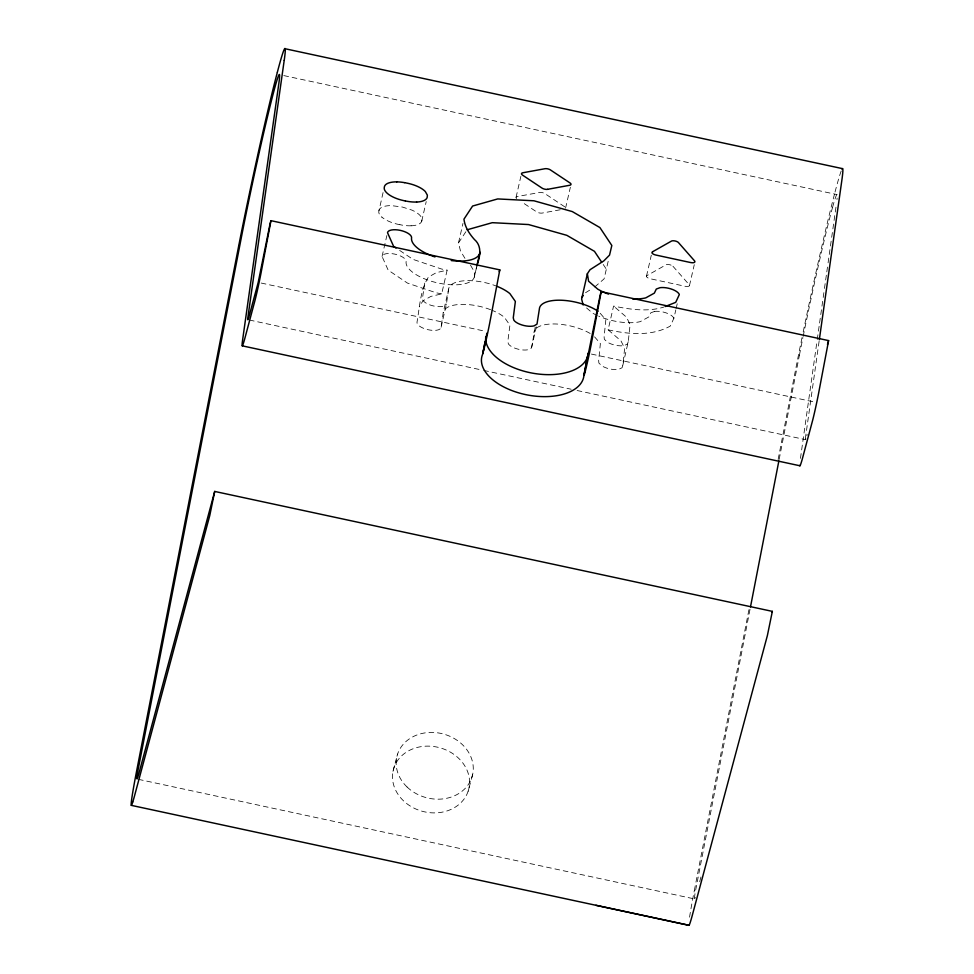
<?xml version="1.0" encoding="UTF-8"?>
<svg xmlns="http://www.w3.org/2000/svg" width="974" height="974" viewBox="0 0 974 974"><rect width="100%" height="100%" fill="white"/><g stroke="black" fill="none" stroke-linecap="round" stroke-linejoin="round"><path stroke-width="0.73" stroke-dasharray="4.87 3.65" d="M694.486 898.527L694.511 897.663A46.667 1.473 -77.9 0 1 695.168 892.634L750.199 608.385M800.458 458.364L817.028 341.07M817.247 339.561L819.365 324.525M819.584 323.027L822.981 298.969M823.2 297.46L824.26 289.948M824.467 288.438L826.597 273.402M826.804 271.892L827.863 264.38M828.083 262.87L831.479 238.813M831.699 237.315L836.374 204.236M819.11 341.253L805.717 435.999A41.468 1.315 -77.9 0 0 805.437 439.591M383.074 192.572L378.776 211.65A21.014 8.486 12.9 0 0 381.881 217.129M497.41 286.49A34.175 13.806 12.9 0 0 448.649 289.035L443.207 312.788L440.966 327.848A12.321 4.98 12.9 0 1 427.732 329.638A12.321 4.98 12.9 0 1 417.006 322.187C419.745 307.041 420.135 290.374 428.39 277.103L436.315 272.659L447.139 270.139L441.685 293.88L430.861 296.413L422.935 300.856L419.246 306.895M448.661 289.035L446.421 304.095L440.966 327.848M535.201 327.154L531.536 347.864L528.663 349.605A12.309 4.98 12.9 0 1 508.404 343.932L507.807 341.545L509.913 325.219L504.422 317.354A34.066 13.758 12.9 0 0 491.894 310.219M594.578 336.846L600.374 343.579L598.657 360.636L598.888 363.034L601.835 365.847A12.297 4.967 12.9 0 0 618.758 369.304L622.045 367.758L622.788 365.42L624.663 348.29L620.986 340.9L608.129 329.821L613.583 306.067C629.837 309.44 647.844 312.155 663.769 307.078M622.788 365.42L628.242 341.667L630.117 324.537L626.44 317.147L613.583 306.067M424.713 283.142L422.46 298.434A12.321 4.98 12.9 0 0 433.199 305.897A12.321 4.98 12.9 0 0 446.421 304.095M694.352 890.492L749.14 608.616M778.129 459.472L796.355 365.761A135.751 4.298 -77.9 0 1 802.162 336.907M779.163 459.411L799.435 355.12M411.101 225.798A21.27 8.596 12.9 0 0 417.103 224.86A21.014 8.486 12.9 0 0 421.73 221.135L421.912 220.063A21.038 8.498 12.9 0 0 419.867 215.278A21.282 8.596 12.9 0 0 412.063 210.165L402.493 207.072L391.39 205.611A21.282 8.596 12.9 0 0 382.441 207.024A21.014 8.486 12.9 0 0 378.898 210.725M441.685 293.88A61.849 24.983 12.9 0 1 435.962 292.724L407.485 283.105L388.151 270.102L382.064 256.454A12.309 4.98 12.9 0 1 394.628 254.08A12.309 4.98 12.9 0 1 406.134 261.507A34.979 14.135 12.9 0 0 437.082 282.777A34.979 14.135 12.9 0 0 474.277 277.188L476.81 266.219M382.064 256.454L386.873 235.501M421.73 221.135L426.222 201.581M464.951 258.341L460.507 251.012L458.486 242.94L462.979 223.387M474.265 277.176L476.834 266.012M516.062 197.32L520.871 176.355M531.536 347.864L536.357 326.899M565.553 208.192L570.374 187.239M594.7 287.001L604.075 278.881L608.945 258.061M646.48 276.166L651.302 255.212M608.129 329.821C628.607 334.277 651.229 336.566 670.246 326.107L673.874 318.303L675.81 309.915M676.126 308.514L677.405 302.926M689.458 285.638L694.279 264.685M392.985 771.335L397.611 754.046M468.129 791.265A38.936 32.958 15 0 0 421.584 746.571A38.936 32.958 15 0 0 403.37 800.701A38.936 32.958 15 0 0 468.129 791.265L472.755 773.977M699.685 881.701L701.256 875.833M806.935 435.634L807.263 434.489M628.242 341.667L627.5 344.017L624.212 345.563A12.297 4.967 12.9 0 1 607.289 342.093L604.343 339.281L604.111 336.882L605.828 319.825L599.071 311.972M458.486 242.94L466.351 230.984M585.532 292.736L592.302 288.548M654.54 311.449L650.851 312.788L648.891 316.879L640.308 321.627A34.881 14.086 12.9 0 1 598.669 316.124M560.245 209.763L542.189 213.075A4.091 1.656 12.9 0 1 536.589 211.857L521.638 201.91M283.787 75.582L836.983 194.557M261.178 283.044L485.551 331.306M591.401 354.073L814.349 402.019M249.356 320.02L482.191 370.096M483.676 370.424L571.178 389.235M577.107 390.513L805.51 439.639M138.393 779.334L694.547 898.941M399.851 224.714L398.208 224.361A21.014 8.486 12.9 0 1 390.391 221.999A21.245 8.583 12.9 0 1 381.796 217.068M399.644 250.415L412.939 259.352L441.417 268.982A61.849 24.983 12.9 0 0 447.139 270.139M564.725 206.817L544.697 193.485A4.079 1.656 12.9 0 0 539.706 192.438L517.255 196.541A4.103 1.656 12.9 0 0 516.622 198.526M586.567 307.942L592.289 312.885A34.881 14.086 12.9 0 0 597.269 315.491M672.937 266.243L689.215 284.749A4.091 1.656 12.9 0 1 685.221 286.295L650.23 278.747A4.103 1.656 12.9 0 1 646.919 275.642L666.094 264.782A4.091 1.656 12.9 0 1 669.333 264.672L669.893 264.782A4.091 1.656 12.9 0 1 672.937 266.255M470.527 265.22L474.301 271.734L474.557 275.995M603.198 264.453L606.376 269.226M689.568 917.167A74.998 2.374 -77.9 0 1 694.34 890.54M799.423 355.133A109.112 3.458 -77.9 0 1 802.917 337.637M803.16 336.432A109.112 3.458 -77.9 0 1 832.563 207.34M803.209 331.866A135.751 4.298 -77.9 0 1 835.01 192.158M835.035 192A136.08 4.31 -77.9 0 1 841.244 170.925M832.612 207.121A109.185 3.458 -77.9 0 1 836.97 199.536M805.936 438.824A41.468 1.315 -77.9 0 1 805.62 439.517M695.326 897.468A47.483 1.498 -77.9 0 1 694.961 898.418M654.528 311.449A12.321 4.98 12.9 0 1 673.862 318.291M590.207 333.498A34.053 13.758 12.9 0 0 547.071 324.354A34.236 13.831 12.9 0 0 533.922 332.743M490.616 309.708A34.066 13.758 12.9 0 0 458.511 304.533A34.175 13.806 12.9 0 0 443.194 312.776M411.186 225.785A21.014 8.486 12.9 0 1 399.937 224.69M407.059 786.992A38.936 32.958 15 0 0 471.818 777.556A38.936 32.958 15 0 0 425.261 732.85A38.936 32.958 15 0 0 407.059 786.992"/><path stroke-width="1.46" d="M284.201 60.425L248.078 316.063A41.602 1.315 -77.9 0 0 248.735 317.609L258.207 282.411L270.175 223.241A20.904 0.657 -77.9 0 1 270.382 222.486L270.967 220.672L499.808 269.883L489.764 322.784A20.771 0.657 -77.9 0 1 483.591 350.555L482.8 353.501L486.951 333.12M819.317 339.756L841.84 180.36A136.08 4.31 -77.9 0 0 842.011 169.196M482.8 353.501L485.064 341.837M583.937 375.258L588.174 353.379L583.937 375.258A51.939 28.331 10.9 0 1 525.388 394.555A51.939 28.331 10.9 0 1 482.909 353.611M477.126 264.818C480.097 256.357 482.179 246.093 474.423 239.494C469.261 233.723 464.927 227.027 463.941 219.187L472.597 206.038L497.726 198.927L533.971 200.79L572.286 211.577L599.911 227.575L611.83 245.485L609.529 255.127L603.77 260.922L590.037 269.713L587.371 273.731L581.624 299.03L583.134 304.972M587.371 273.731L588.588 281.218L597.744 289.144A34.881 14.086 12.9 0 0 608.519 294.111M588.43 353.428L600.081 295.536A20.904 0.657 -77.9 0 1 600.605 293.503L601.202 291.689L828.606 340.596L818.562 393.496A20.771 0.657 -77.9 0 1 812.389 421.267L802.235 459.265A68.083 2.155 -77.9 0 1 799.727 465.353M750.491 606.899L778.871 460.897M238.764 245.582L136.713 770.568A74.913 2.374 -77.9 0 0 132.756 801.992M480.012 252.242L479.719 253.435A34.979 14.135 12.9 0 1 451.218 260.557M476.834 266.012L479.938 252.436M584.193 375.307L584.984 372.36A20.771 0.657 -77.9 0 0 591.157 344.589L601.202 291.689M828.29 341.46L828.606 340.596M771.992 612.293L772.345 611.368L214.706 491.432L138.661 774.306A47.543 1.51 -77.9 0 1 137.078 778.981L136.884 777.739A46.642 1.473 -77.9 0 1 137.529 772.699L241.796 235.197A109.185 3.458 -77.9 0 1 269.189 109.66A109.185 3.458 -77.9 0 1 278.722 84.324L242.611 339.938A68.18 2.155 -77.9 0 0 244.559 339.451L254.75 301.331A20.771 0.657 -77.9 0 0 260.922 273.572L270.967 220.672M499.808 269.883L499.492 270.748A20.904 0.657 -77.9 0 0 499.224 271.697M581.916 297.484L583.243 295.475M665.096 306.554L675.7 302.366L679.341 294.55A12.321 4.98 12.9 0 0 659.995 287.695L656.306 289.047L654.345 293.125L645.762 297.874A34.881 14.086 12.9 0 1 632.601 298.921M467.13 229.791L492.272 222.681L528.517 224.544L566.831 235.331L594.457 251.329L601.603 262.067M547.644 189.321L569.644 185.279A4.091 1.656 12.9 0 0 570.18 183.063L550.152 169.744A4.079 1.656 12.9 0 0 545.16 168.685L522.709 172.788A4.103 1.656 12.9 0 0 522.527 175.113L542.043 188.116A4.091 1.656 12.9 0 0 547.644 189.321M404.673 182.649L407.948 183.331A21.026 8.498 12.9 0 1 417.517 186.424A21.282 8.596 12.9 0 1 425.321 191.525L427.367 195.165L427.184 197.393A21.014 8.486 12.9 0 1 422.558 201.107A21.27 8.596 12.9 0 1 416.555 202.056M284.895 48.7L842.534 168.636M242.27 345.843L799.91 465.767M595.918 905.284L688.971 925.3L131.222 805.34M405.306 200.961L403.662 200.607A21.014 8.486 12.9 0 1 392.485 196.748A21.245 8.583 12.9 0 1 385.534 191.501A21.014 8.486 12.9 0 1 384.231 187.897L384.365 186.984A21.014 8.486 12.9 0 1 387.896 183.27A21.282 8.596 12.9 0 1 396.844 181.858M396.016 247.98L393.606 246.349L387.518 232.713A12.309 4.98 12.9 0 1 400.083 230.327A12.309 4.98 12.9 0 1 411.588 237.753A34.979 14.135 12.9 0 0 435.001 256.929M772.345 611.368L767.39 635.511L692.575 914.294A74.998 2.374 -77.9 0 1 688.74 924.703M214.706 491.432L209.763 515.575L134.936 794.358A75.558 2.386 -77.9 0 1 132.781 801.906M416.641 202.032A21.014 8.486 12.9 0 1 405.391 200.948M396.747 181.882A21.014 8.486 12.9 0 1 404.575 182.662M598.012 311.23A34.053 13.758 12.9 0 0 552.526 300.601A34.236 13.831 12.9 0 0 539.377 308.989L537.003 324.111L534.117 325.852A12.309 4.98 12.9 0 1 513.858 320.19L513.261 317.804L515.368 301.465L509.877 293.6A34.066 13.758 12.9 0 0 497.349 286.466M588.186 353.379A51.939 28.234 10.8 0 1 534.458 373.492A51.939 28.234 10.8 0 1 485.722 336.967M827.486 344.443A20.904 0.657 -77.9 0 1 828.022 342.41M238.776 245.533A135.763 4.298 -77.9 0 1 277.322 72.393M277.371 72.161A136.384 4.31 -77.9 0 1 284.225 60.351M652.909 251.584L652.373 251.901A4.103 1.656 12.9 0 0 655.685 255.005L690.676 262.554A4.091 1.656 12.9 0 0 694.669 261.008L678.391 242.489A4.054 1.631 12.9 0 0 675.347 241.041L674.787 240.919A4.091 1.656 12.9 0 0 671.549 241.041L652.909 251.584"/></g></svg>
